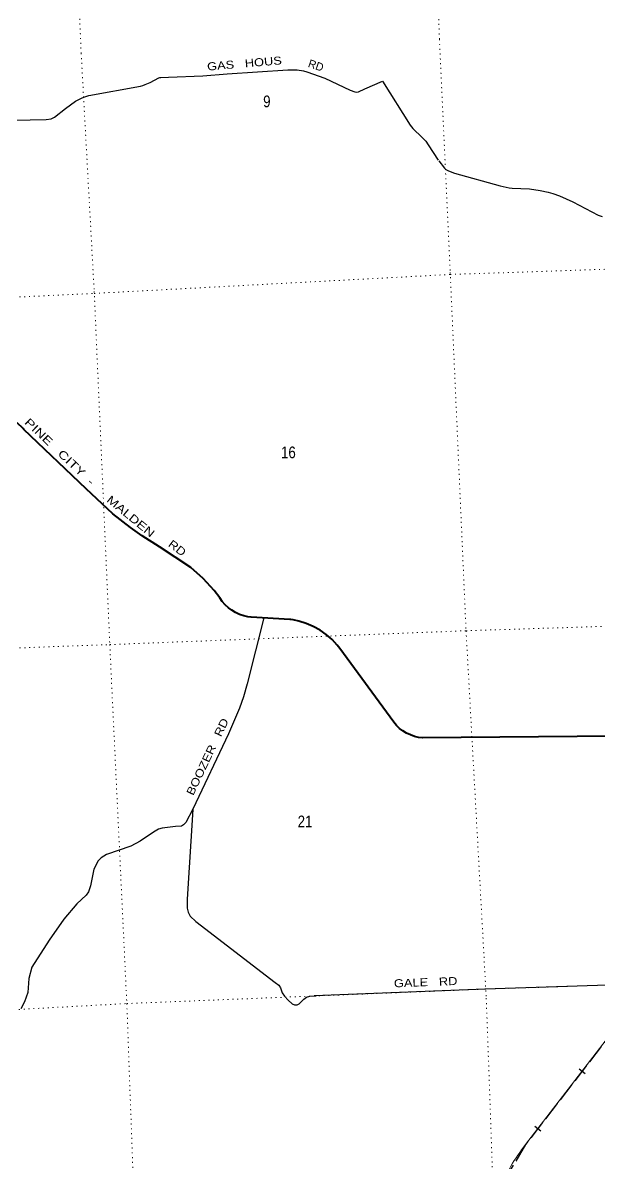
# Model space of a CAD drawing. Header units: feet. Extents: x 745759 to 1002271, y -170898 to 32007.
# Drawn here: x 895585 to 904227, y -90605 to -73509 of the extents above; entities that cross this region are included whole.
import ezdxf

# ---------------------------------------------------------------- set-up
doc = ezdxf.new("R2010")
doc.units = ezdxf.units.FT
doc.header["$LTSCALE"] = 48
doc.linetypes.add('DOTTED', pattern=[1.5, 0.3, -1.2])
doc.linetypes.add('LONG_DASHED', pattern=[7.5, 6, -1.5])
for name, color, linetype, lineweight in [('26', 7, 'Continuous', 40), ('29', 7, 'Continuous', 25), ('39', 7, 'Continuous', 13), ('63', 7, 'Continuous', 25), ('7', 7, 'DOTTED', 13)]:
    doc.layers.add(name, color=color, linetype=linetype, lineweight=lineweight)
doc.layers.add('27', color=7, linetype='Continuous')
doc.layers.add('30', color=7, linetype='Continuous')

msp = doc.modelspace()

# ---------------------------------------------------------------- linework, layer by layer
at = {"layer": '26'}
msp.add_lwpolyline([(905056.61, -84200.3), (901576.61, -84228.71), (901519.99, -84221.29), (901457.74, -84206.75), (901397.36, -84185.79), (901339.5, -84158.63), (901284.8, -84125.57), (901233.85, -84086.98), (901187.21, -84043.27), (901145.4, -83994.92), (900337.18, -82888.45), (900299.69, -82840.78), (900221.56, -82756.32), (900135.04, -82680.48), (900041.06, -82614.1), (899940.66, -82557.92), (899834.93, -82512.53), (899725.04, -82478.44), (899637.14, -82460.98), (899602.97, -82454.2), (899587.14, -82454.51), (899006.46, -82419.25), (898960.48, -82413.04), (898896.65, -82398.53), (898834.7, -82377.42), (898775.29, -82349.95), (898719.07, -82316.42), (898666.67, -82277.2), (898618.66, -82232.72), (898575.56, -82183.46), (898537.84, -82129.97), (898454.47, -82021.87), (898289.18, -81840.26), (898105.81, -81676.93), (897632.64, -81363.61), (897373.45, -81199.11), (897197.86, -81074.97), (896935.33, -80868.02), (896534.21, -80492.94), (895600.19, -79604.52), (895588.44, -79591.77), (895499.99, -79506.58)], dxfattribs=at)
at = {"layer": '29'}
for points in [[(897348.73, -74456.61), (897386.69, -74446.56), (897421.29, -74434), (897492.73, -74403.84), (897626.68, -74332.37), (897638.41, -74329.29), (897656.27, -74327.61), (897769.56, -74323.43), (898283.04, -74305.56), (898649.18, -74274.29), (899560.05, -74211.75), (899699.07, -74215.36), (899795.07, -74229.89), (899841.34, -74243.02), (900113.71, -74336.83), (900493.24, -74519.99), (900565.31, -74544.84), (900594.33, -74547.07), (900618.26, -74542.33), (900712.03, -74497.66), (900975.46, -74385.97), (901395.18, -75042.68), (901431.55, -75093.22), (901573.78, -75230.31), (901625.78, -75285.32), (901663.08, -75337.52), (901814.89, -75569.82)], [(894244.41, -74993.52), (895936.66, -74957.78), (896010.34, -74946.62), (896061.68, -74922.04), (896226.89, -74792.49), (896374.23, -74685.27), (896423.35, -74656.24), (896474.7, -74635.02), (896530.51, -74613.8), (896575.16, -74600.4), (897347.62, -74456.33)], [(901819.98, -75577.08), (901909.32, -75689.62), (901929.38, -75706.64), (901969.56, -75728.98), (902056.66, -75761.1), (902744.3, -75953.2), (902878.23, -75981.39), (902922.9, -75988.94), (903181.88, -75997.88), (903342.61, -76021.6), (903463.17, -76048.4), (903530.16, -76069.36), (903632.85, -76104.25), (903829.32, -76194.44), (904213.33, -76391.01), (904273.6, -76413.62)], [(899197.82, -82426.87), (898947.77, -83418.66), (898894.18, -83612.99), (898831.67, -83784.99), (898670.92, -84169.2), (898135.11, -85300.04)], [(898135.4, -85300.18), (898030.18, -85497.16), (897996.41, -85531.1), (897963.2, -85550.77), (897873.9, -85559.71), (897672.96, -85582.05), (897621.32, -85598.12), (897543.47, -85644.59), (897347, -85778.62), (897204.12, -85854.56), (896837.97, -85979.65), (896759.51, -86027.01), (896712.95, -86073.47), (896650.43, -86198.56), (896601.32, -86448.74), (896571.97, -86536.33), (896534.34, -86587.23), (896395.92, -86716.79), (896199.45, -86944.63), (895980.66, -87261.83), (895721.67, -87663.9), (895677.02, -87838.13), (895659.16, -88048.11), (895610.04, -88186.6), (895556.47, -88293.31)], [(898134.84, -85300.46), (898050.26, -86648.67), (898050.26, -86780.46), (898063.66, -86840.78), (898094.91, -86901.08), (898179.75, -86979.27), (899367.49, -87895.11), (899423.31, -87938.66), (899447.87, -87975.52), (899474.66, -88051.47), (899510.38, -88101.73), (899563.96, -88158.69), (899624.24, -88215.65), (899657.73, -88230.17), (899697.92, -88231.28), (899729.17, -88216.77), (899800.62, -88145.29), (899838.57, -88117.36), (899889.92, -88100.61), (899983.69, -88096.14)], [(905276.39, -87903.83), (902513.91, -87995.68), (899954.41, -88098.05)]]:
    msp.add_lwpolyline(points, dxfattribs=at)
at = {"layer": '39'}
msp.add_spline([(889914.74, -74225.94), (890014.66, -74096.41), (890128.91, -73951.95), (890247.18, -73807.31), (890292.38, -73738.65), (890421.15, -73559.23), (890531.64, -73376.6), (890650.99, -73167.33), (890759.82, -72948.45), (890942.05, -72792.82), (891085.75, -72719.68), (891181.39, -72652.76), (891286.9, -72581.35), (891441.63, -72441.1), (891571.78, -72291.89), (891708.4, -72108.07), (891770.59, -72014.42), (891797.98, -71952.63), (891809.29, -71891.57), (891748.49, -71795.45), (891636.53, -71725.88), (891535.45, -71673.98), (891411.62, -71608.99), (891331.82, -71537.96), (891227.96, -71381.24), (891223.78, -71201.82), (891234.3, -70991.46), (891279.47, -70834.01), (891326.3, -70712.8), (891395.59, -70554.25), (891470.89, -70351.03), (891528.58, -70203.09), (891682.21, -70038.68), (891891.59, -69904.01), (892100.32, -69755.25), (892380.03, -69572.98), (892481.68, -69461.39), (892601.52, -69350.99), (892725.26, -69149.59), (892812.82, -68994.24), (892897.74, -68824.89), (892960.43, -68610.13), (893078.04, -68406.99), (893236.96, -68226.19), (893335.33, -68130.9), (893409.6, -68081.09), (893529.73, -68021.13), (893643.11, -67989.73), (893849.51, -67966.2), (894175.7, -67919.04), (894432.32, -67804.42), (894579.91, -67640.28), (894694.22, -67409.04), (894786.05, -67170.76), (894824.93, -67051.94), (894887.9, -66843.22), (894876.51, -66682.29), (894824.1, -66549.46), (894765.8, -66287.75), (894729.03, -66188.52), (894706.68, -66052.31), (894675.09, -65890.28), (894686, -65732.37), (894723.33, -65623.71), (894787.97, -65495.64), (894882.14, -65396.5), (895055.44, -65309.89), (895232.04, -65251.39), (895391.66, -65217.88), (895488.48, -65132.74), (895532.1, -64985.45), (895538.48, -64948.84), (895532.45, -64949.11), (895561.74, -64840.82), (895599.05, -64687.76), (895672.01, -64565.36), (895740.88, -64485.54), (895845.3, -64434.36), (895990.58, -64439.85), (896205.04, -64460.35), (896390.27, -64502.36), (896586.57, -64566.06), (896743.93, -64615.4), (896821.25, -64676.46), (896871.62, -64720.58), (896946.19, -64765.61), (896999.01, -64775.31), (897096.42, -64791.06), (897152.63, -64830.88), (897174.11, -64860.17)], degree=3, dxfattribs=at)
at = {"layer": '63', "lineweight": 13}
msp.add_line((904913.54, -87998.49), (903122.04, -90325.66), dxfattribs=at)
at = {"layer": '63'}
for p, q in [((903926.61, -89192.82), (904014.25, -89260.29)), ((903262.2, -90051.61), (903349.85, -90119.08))]:
    msp.add_line(p, q, dxfattribs=at)
at = {"layer": '63', "linetype": 'LONG_DASHED'}
msp.add_lwpolyline([(905254.41, -87492.14), (905173.79, -87590.99), (904914.44, -87999.13), (903122.95, -90326.28), (902768.41, -90916.99), (902733.98, -90998.56), (902196.25, -92585.66), (901903.37, -93232.57), (901476.78, -93776.79), (900232.8, -95232.76), (900079.88, -95443.48), (899864.7, -95740.1), (899740.95, -95943.29), (899638, -96141.04), (898405.23, -98467.75), (898361.07, -98580.27), (898291.35, -98806.95), (898282.92, -98888.57), (898289.62, -98966.76), (898311.95, -99060.6), (898341.94, -99148.31), (899516.63, -101473.54), (899792.11, -102005.38), (900207.12, -102437.15)], dxfattribs=at)
at = {"layer": '63', "lineweight": 13}
msp.add_arc((905293.72, -92030.93), 2761.19, 141.85996, 158.03579, dxfattribs=at)
at = {"layer": '7'}
for points in [[(901831.62, -73754.83), (901773.64, -72008.59), (901714.48, -70231.31)], [(896460.33, -73966.87), (896386.85, -72264.17), (896312.85, -70382.63)], [(901831.62, -73754.83), (901993.29, -77251.16), (902230.48, -82622.93), (902533.98, -88133.04), (902718.52, -93348.07), (902963.7, -98717.65), (903345.46, -104174.71), (903644.28, -109607.47), (903868.4, -114933.27), (904047.92, -119521.4)], [(896460.33, -73966.87), (896655.8, -77535.16), (896889.29, -82830.57), (897144.78, -88212), (897339.92, -93590.74), (897627.11, -98951.34), (898070.74, -104388.92), (898295.87, -109760.96), (898553.55, -115150.38), (898724.3, -119732.63)], [(890245.3, -77836.36), (891291.55, -77820.13), (896655.82, -77565.71), (901993.31, -77281.71), (904848.38, -77186.43)], [(886977.93, -83189.73), (891507.67, -83027.05), (896889.29, -82830.57), (902230.48, -82622.93), (905062, -82533.07)], [(874084.36, -89359.43), (875807.29, -89275.31), (881162.73, -88984.87), (886507.23, -88654.45), (891789.35, -88502.43), (897144.78, -88212), (902513.91, -87995.68), (905276.39, -87903.83)]]:
    msp.add_lwpolyline(points, dxfattribs=at)

# ---------------------------------------------------------------- texts
at = {"layer": '27'}
for s, rotation, width, p in [('PINE   CITY  -', 316.433, 1.35, (895601.38, -79509.47)), ('MALDEN  ', 320.433, 1.3, (896830.8, -80677.83)), ('RD', 322.433, 1.2, (897754.36, -81345.77))]:
    msp.add_text(s, height=120, rotation=rotation, dxfattribs=dict(at, width=width)).set_placement(p)
at = {"layer": '30', "width": 1.2}
for s, rotation, p in [('GAS   HOUS', 4.881, (898353.55, -74226.11)), ('BOOZER   RD', 64.648, (898140.14, -85102.59)), ('GALE   RD', 2.29, (901151.24, -87970.12))]:
    msp.add_text(s, height=120, rotation=rotation, dxfattribs=at).set_placement(p)
at = {"layer": '30'}
msp.add_text('RD', height=120, rotation=340.995, dxfattribs=at).set_placement((899851.91, -74166.64))
at = {"layer": '7', "width": 0.85}
for s, p in [('9', (899188.58, -74774.7)), ('16', (899456.71, -80036.31)), ('21', (899706.31, -85569.12))]:
    msp.add_text(s, height=175, dxfattribs=at).set_placement(p)

doc.saveas('drawing.dxf')
